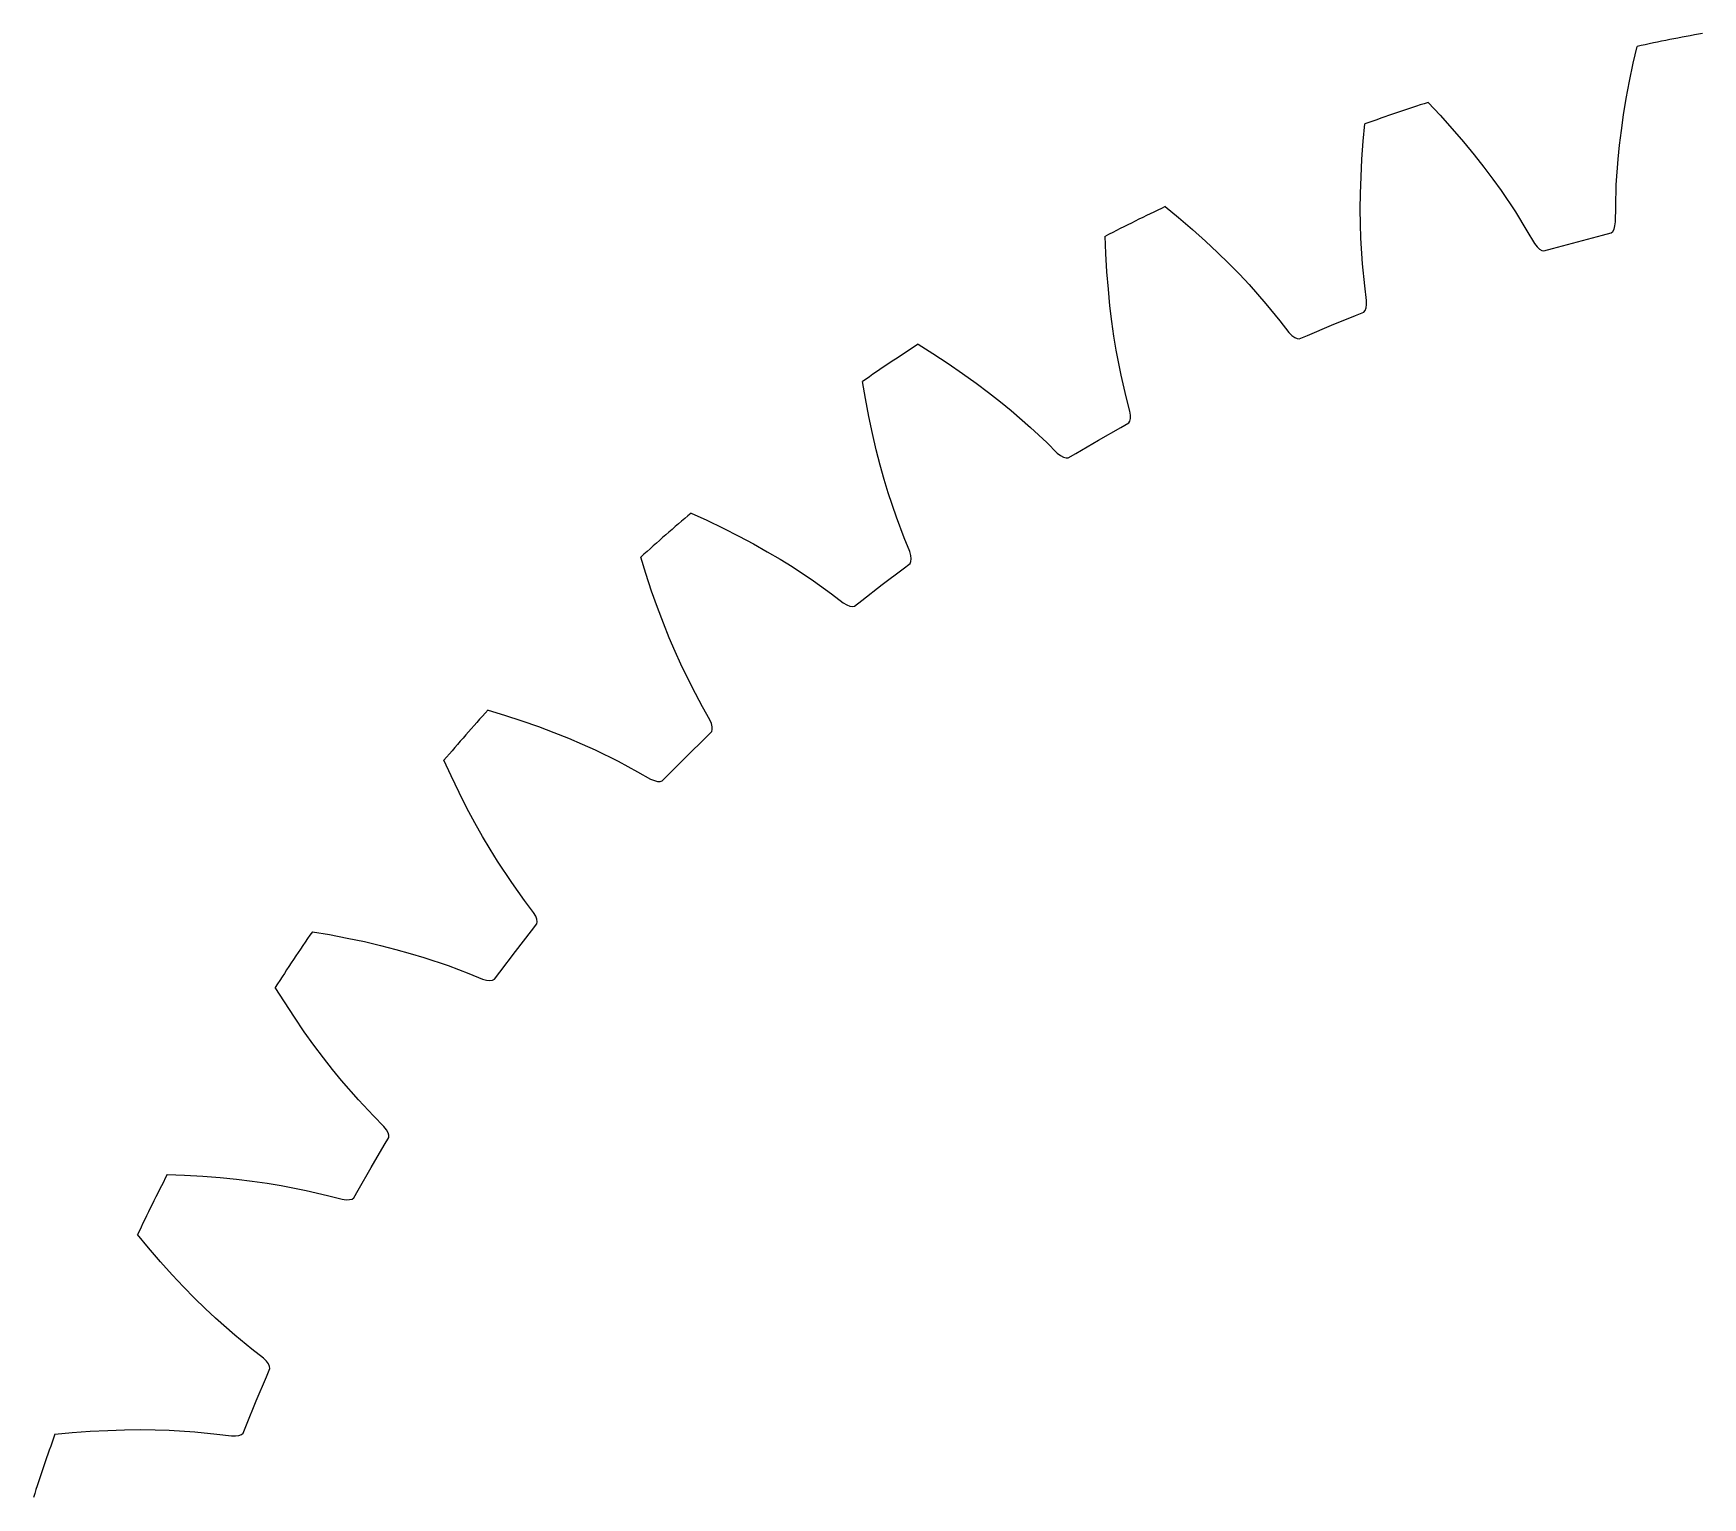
# Model space of a CAD drawing. Extents: x -10.5 to 82.5, y -37.5 to 37.5.
# Drawn here: x 9.31 to 38.25, y 11.5 to 36.89 of the extents above; entities that cross this region are included whole.
import ezdxf

# ---------------------------------------------------------------- set-up
doc = ezdxf.new("R2010")
doc.units = 0

msp = doc.modelspace()

# ---------------------------------------------------------------- linework, layer by layer
at = {"layer": 'layer0'}
for p, q in [((37.05, 36.371), (37.116, 36.662)), ((36.985, 36.06), (37.05, 36.371)), ((36.929, 35.762), (36.985, 36.06)), ((33.496, 35.692), (33.7, 35.473)), ((36.883, 35.476), (36.929, 35.762)), ((32.37, 35.022), (32.399, 35.319)), ((33.7, 35.473), (33.911, 35.236)), ((36.844, 35.206), (36.883, 35.476)), ((33.911, 35.236), (34.108, 35.006)), ((36.812, 34.95), (36.844, 35.206)), ((32.347, 34.705), (32.37, 35.022)), ((34.108, 35.006), (34.292, 34.782)), ((34.292, 34.782), (34.46, 34.568)), ((36.788, 34.706), (36.812, 34.95)), ((32.331, 34.402), (32.347, 34.705)), ((34.46, 34.568), (34.616, 34.361)), ((36.757, 34.264), (36.788, 34.706)), ((32.321, 34.113), (32.331, 34.402)), ((34.616, 34.361), (34.759, 34.162)), ((34.759, 34.162), (35.007, 33.794)), ((36.747, 33.88), (36.757, 34.264)), ((28.936, 33.885), (29.166, 33.695)), ((32.318, 33.841), (32.321, 34.113)), ((36.744, 33.623), (36.747, 33.88)), ((29.166, 33.695), (29.407, 33.487)), ((32.321, 33.582), (32.318, 33.841)), ((32.328, 33.337), (32.321, 33.582)), ((35.007, 33.794), (35.207, 33.468)), ((36.734, 33.552), (36.744, 33.623)), ((27.907, 33.074), (27.896, 33.372)), ((29.407, 33.487), (29.632, 33.285)), ((32.355, 32.894), (32.328, 33.337)), ((35.207, 33.468), (35.338, 33.246)), ((36.084, 33.276), (36.52, 33.39)), ((36.52, 33.39), (36.67, 33.43)), ((36.67, 33.43), (36.696, 33.455)), ((36.696, 33.455), (36.718, 33.496)), ((36.718, 33.496), (36.734, 33.552)), ((27.925, 32.756), (27.907, 33.074)), ((29.632, 33.285), (29.843, 33.087)), ((29.843, 33.087), (30.038, 32.896)), ((35.338, 33.246), (35.382, 33.189)), ((35.382, 33.189), (35.424, 33.149)), ((35.424, 33.149), (35.464, 33.125)), ((35.464, 33.125), (35.499, 33.117)), ((35.499, 33.117), (35.649, 33.157)), ((35.649, 33.157), (36.084, 33.276)), ((27.949, 32.454), (27.925, 32.756)), ((30.038, 32.896), (30.22, 32.712)), ((30.22, 32.712), (30.388, 32.533)), ((32.395, 32.513), (32.355, 32.894)), ((27.977, 32.167), (27.949, 32.454)), ((30.388, 32.533), (30.681, 32.201)), ((32.426, 32.258), (32.395, 32.513)), ((28.01, 31.896), (27.977, 32.167)), ((30.681, 32.201), (30.923, 31.903)), ((32.417, 32.128), (32.426, 32.186)), ((32.426, 32.186), (32.426, 32.258)), ((28.046, 31.64), (28.01, 31.896)), ((30.923, 31.903), (31.081, 31.7)), ((31.817, 31.828), (32.234, 31.998)), ((32.234, 31.998), (32.377, 32.057)), ((32.377, 32.057), (32.401, 32.085)), ((32.401, 32.085), (32.417, 32.128)), ((28.085, 31.398), (28.046, 31.64)), ((31.081, 31.7), (31.133, 31.65)), ((31.133, 31.65), (31.18, 31.615)), ((31.18, 31.615), (31.221, 31.597)), ((31.221, 31.597), (31.258, 31.593)), ((31.258, 31.593), (31.401, 31.652)), ((31.401, 31.652), (31.817, 31.828)), ((24.651, 31.498), (24.904, 31.34)), ((24.904, 31.34), (25.169, 31.165)), ((28.17, 30.963), (28.085, 31.398)), ((25.169, 31.165), (25.419, 30.994)), ((25.419, 30.994), (25.654, 30.826)), ((23.736, 30.56), (23.687, 30.854)), ((25.654, 30.826), (25.873, 30.662)), ((28.259, 30.59), (28.17, 30.963)), ((23.796, 30.248), (23.736, 30.56)), ((25.873, 30.662), (26.076, 30.503)), ((26.076, 30.503), (26.266, 30.348)), ((28.323, 30.34), (28.259, 30.59)), ((23.858, 29.951), (23.796, 30.248)), ((26.266, 30.348), (26.601, 30.057)), ((28.167, 30.058), (28.301, 30.135)), ((28.301, 30.135), (28.321, 30.166)), ((28.321, 30.166), (28.331, 30.211)), ((28.332, 30.269), (28.323, 30.34)), ((28.331, 30.211), (28.332, 30.269)), ((23.924, 29.67), (23.858, 29.951)), ((26.601, 30.057), (26.879, 29.793)), ((27.386, 29.607), (27.775, 29.835)), ((27.775, 29.835), (28.167, 30.058)), ((23.992, 29.405), (23.924, 29.67)), ((26.879, 29.793), (27.063, 29.613)), ((27.063, 29.613), (27.12, 29.569)), ((27.12, 29.569), (27.171, 29.541)), ((27.171, 29.541), (27.215, 29.528)), ((27.215, 29.528), (27.252, 29.529)), ((27.252, 29.529), (27.386, 29.607)), ((24.061, 29.156), (23.992, 29.405)), ((24.132, 28.921), (24.061, 29.156)), ((24.273, 28.501), (24.132, 28.921)), ((20.713, 28.573), (20.985, 28.448)), ((20.985, 28.448), (21.271, 28.31)), ((24.409, 28.143), (24.273, 28.501)), ((21.271, 28.31), (21.541, 28.173)), ((21.541, 28.173), (21.796, 28.037)), ((24.506, 27.904), (24.409, 28.143)), ((19.929, 27.523), (19.842, 27.808)), ((21.796, 28.037), (22.034, 27.903)), ((22.034, 27.903), (22.257, 27.772)), ((24.524, 27.834), (24.506, 27.904)), ((24.53, 27.777), (24.524, 27.834)), ((20.029, 27.221), (19.929, 27.523)), ((22.257, 27.772), (22.465, 27.643)), ((22.465, 27.643), (22.835, 27.398)), ((24.028, 27.331), (24.388, 27.603)), ((24.388, 27.603), (24.51, 27.698)), ((24.51, 27.698), (24.526, 27.731)), ((24.526, 27.731), (24.53, 27.777)), ((20.13, 26.935), (20.029, 27.221)), ((22.835, 27.398), (23.145, 27.173)), ((23.672, 27.054), (24.028, 27.331)), ((20.232, 26.665), (20.13, 26.935)), ((23.145, 27.173), (23.351, 27.018)), ((23.351, 27.018), (23.414, 26.982)), ((23.414, 26.982), (23.468, 26.961)), ((23.468, 26.961), (23.513, 26.954)), ((23.513, 26.954), (23.549, 26.96)), ((23.549, 26.96), (23.672, 27.054)), ((20.333, 26.412), (20.232, 26.665)), ((20.435, 26.173), (20.333, 26.412)), ((20.535, 25.95), (20.435, 26.173)), ((20.73, 25.552), (20.535, 25.95)), ((20.912, 25.215), (20.73, 25.552)), ((21.039, 24.99), (20.912, 25.215)), ((17.192, 25.158), (17.477, 25.071)), ((17.477, 25.071), (17.779, 24.971)), ((17.779, 24.971), (18.065, 24.87)), ((21.066, 24.924), (21.039, 24.99)), ((21.08, 24.867), (21.066, 24.924)), ((18.065, 24.87), (18.335, 24.768)), ((18.335, 24.768), (18.588, 24.667)), ((18.588, 24.667), (18.827, 24.565)), ((20.64, 24.36), (20.961, 24.677)), ((20.961, 24.677), (21.07, 24.786)), ((21.07, 24.786), (21.081, 24.821)), ((21.081, 24.821), (21.08, 24.867)), ((18.827, 24.565), (19.05, 24.465)), ((19.05, 24.465), (19.448, 24.27)), ((20.323, 24.039), (20.64, 24.36)), ((16.552, 24.015), (16.427, 24.287)), ((19.448, 24.27), (19.785, 24.088)), ((19.785, 24.088), (20.01, 23.961)), ((20.214, 23.93), (20.323, 24.039)), ((16.69, 23.729), (16.552, 24.015)), ((20.01, 23.961), (20.076, 23.934)), ((20.076, 23.934), (20.133, 23.92)), ((20.133, 23.92), (20.179, 23.919)), ((20.179, 23.919), (20.214, 23.93)), ((16.827, 23.459), (16.69, 23.729)), ((16.963, 23.204), (16.827, 23.459)), ((17.097, 22.966), (16.963, 23.204)), ((17.228, 22.743), (17.097, 22.966)), ((17.357, 22.535), (17.228, 22.743)), ((17.602, 22.165), (17.357, 22.535)), ((17.827, 21.855), (17.602, 22.165)), ((17.982, 21.649), (17.827, 21.855)), ((17.946, 21.328), (18.04, 21.451)), ((18.018, 21.586), (17.982, 21.649)), ((18.039, 21.532), (18.018, 21.586)), ((18.046, 21.487), (18.039, 21.532)), ((18.04, 21.451), (18.046, 21.487)), ((14.146, 21.313), (14.44, 21.264)), ((14.44, 21.264), (14.752, 21.204)), ((14.752, 21.204), (15.049, 21.142)), ((15.049, 21.142), (15.33, 21.076)), ((17.669, 20.972), (17.946, 21.328)), ((15.33, 21.076), (15.595, 21.008)), ((15.595, 21.008), (15.844, 20.939)), ((15.844, 20.939), (16.079, 20.868)), ((16.079, 20.868), (16.499, 20.727)), ((17.397, 20.612), (17.669, 20.972)), ((16.499, 20.727), (16.857, 20.591)), ((16.857, 20.591), (17.096, 20.494)), ((17.302, 20.49), (17.397, 20.612)), ((13.66, 20.096), (13.502, 20.349)), ((17.096, 20.494), (17.166, 20.476)), ((17.166, 20.476), (17.223, 20.47)), ((17.223, 20.47), (17.269, 20.474)), ((17.269, 20.474), (17.302, 20.49)), ((13.835, 19.831), (13.66, 20.096)), ((14.006, 19.581), (13.835, 19.831)), ((14.174, 19.346), (14.006, 19.581)), ((14.338, 19.127), (14.174, 19.346)), ((14.497, 18.924), (14.338, 19.127)), ((14.652, 18.734), (14.497, 18.924)), ((14.943, 18.399), (14.652, 18.734)), ((15.207, 18.121), (14.943, 18.399)), ((15.387, 17.937), (15.207, 18.121)), ((15.431, 17.88), (15.387, 17.937)), ((15.393, 17.614), (15.471, 17.748)), ((15.459, 17.829), (15.431, 17.88)), ((15.472, 17.785), (15.459, 17.829)), ((15.471, 17.748), (15.472, 17.785)), ((15.165, 17.225), (15.393, 17.614)), ((11.628, 17.104), (11.926, 17.093)), ((11.926, 17.093), (12.244, 17.075)), ((14.942, 16.833), (15.165, 17.225)), ((12.244, 17.075), (12.546, 17.051)), ((12.546, 17.051), (12.833, 17.023)), ((12.833, 17.023), (13.104, 16.99)), ((13.104, 16.99), (13.36, 16.954)), ((13.36, 16.954), (13.602, 16.915)), ((13.602, 16.915), (14.037, 16.83)), ((14.037, 16.83), (14.41, 16.741)), ((14.865, 16.699), (14.942, 16.833)), ((14.41, 16.741), (14.66, 16.677)), ((14.66, 16.677), (14.731, 16.668)), ((14.731, 16.668), (14.789, 16.669)), ((14.789, 16.669), (14.834, 16.679)), ((14.834, 16.679), (14.865, 16.699)), ((11.305, 15.834), (11.115, 16.064)), ((11.513, 15.593), (11.305, 15.834)), ((11.715, 15.368), (11.513, 15.593)), ((11.913, 15.157), (11.715, 15.368)), ((12.104, 14.962), (11.913, 15.157)), ((12.288, 14.78), (12.104, 14.962)), ((12.467, 14.612), (12.288, 14.78)), ((12.799, 14.319), (12.467, 14.612)), ((13.097, 14.077), (12.799, 14.319)), ((13.3, 13.919), (13.097, 14.077)), ((13.35, 13.867), (13.3, 13.919)), ((13.348, 13.599), (13.407, 13.742)), ((13.385, 13.82), (13.35, 13.867)), ((13.403, 13.779), (13.385, 13.82)), ((13.407, 13.742), (13.403, 13.779)), ((13.172, 13.183), (13.348, 13.599)), ((13.002, 12.766), (13.172, 13.183)), ((12.943, 12.623), (13.002, 12.766)), ((9.681, 12.601), (9.978, 12.63)), ((9.978, 12.63), (10.295, 12.653)), ((10.295, 12.653), (10.598, 12.669)), ((10.598, 12.669), (10.887, 12.679)), ((10.887, 12.679), (11.159, 12.682)), ((11.159, 12.682), (11.418, 12.679)), ((11.418, 12.679), (11.663, 12.672)), ((11.663, 12.672), (12.106, 12.645)), ((12.106, 12.645), (12.487, 12.605)), ((12.487, 12.605), (12.742, 12.574)), ((12.742, 12.574), (12.814, 12.574)), ((12.814, 12.574), (12.872, 12.583)), ((12.872, 12.583), (12.915, 12.599)), ((12.915, 12.599), (12.943, 12.623))]:
    msp.add_line(p, q, dxfattribs=at)
for start, end in [(100.3644, 102.1356), (107.8644, 109.6356), (115.3644, 117.1356), (122.8644, 124.6356), (130.3644, 132.1356), (137.8644, 139.6356), (145.3644, 147.1356), (152.8644, 154.6356), (160.3644, 162.1356)]:
    msp.add_arc((45, 0), 37.5, start, end, dxfattribs=at)
at = {"layer": 'layer2'}
for p, q in [((37.05, 36.371), (37.116, 36.662)), ((36.985, 36.06), (37.05, 36.371)), ((36.929, 35.762), (36.985, 36.06)), ((33.496, 35.692), (33.7, 35.473)), ((36.883, 35.476), (36.929, 35.762)), ((32.37, 35.022), (32.399, 35.319)), ((33.7, 35.473), (33.911, 35.236)), ((36.844, 35.206), (36.883, 35.476)), ((33.911, 35.236), (34.108, 35.006)), ((36.812, 34.95), (36.844, 35.206)), ((32.347, 34.705), (32.37, 35.022)), ((34.108, 35.006), (34.292, 34.782)), ((34.292, 34.782), (34.46, 34.568)), ((36.788, 34.706), (36.812, 34.95)), ((32.331, 34.402), (32.347, 34.705)), ((34.46, 34.568), (34.616, 34.361)), ((36.757, 34.264), (36.788, 34.706)), ((32.321, 34.113), (32.331, 34.402)), ((34.616, 34.361), (34.759, 34.162)), ((34.759, 34.162), (35.007, 33.794)), ((36.747, 33.88), (36.757, 34.264)), ((28.936, 33.885), (29.166, 33.695)), ((32.318, 33.841), (32.321, 34.113)), ((36.744, 33.623), (36.747, 33.88)), ((29.166, 33.695), (29.407, 33.487)), ((32.321, 33.582), (32.318, 33.841)), ((32.328, 33.337), (32.321, 33.582)), ((35.007, 33.794), (35.207, 33.468)), ((36.734, 33.552), (36.744, 33.623)), ((27.907, 33.074), (27.896, 33.372)), ((29.407, 33.487), (29.632, 33.285)), ((32.355, 32.894), (32.328, 33.337)), ((35.207, 33.468), (35.338, 33.246)), ((36.084, 33.276), (36.52, 33.39)), ((36.52, 33.39), (36.67, 33.43)), ((36.67, 33.43), (36.696, 33.455)), ((36.696, 33.455), (36.718, 33.496)), ((36.718, 33.496), (36.734, 33.552)), ((27.925, 32.756), (27.907, 33.074)), ((29.632, 33.285), (29.843, 33.087)), ((29.843, 33.087), (30.038, 32.896)), ((35.338, 33.246), (35.382, 33.189)), ((35.382, 33.189), (35.424, 33.149)), ((35.424, 33.149), (35.464, 33.125)), ((35.464, 33.125), (35.499, 33.117)), ((35.499, 33.117), (35.649, 33.157)), ((35.649, 33.157), (36.084, 33.276)), ((27.949, 32.454), (27.925, 32.756)), ((30.038, 32.896), (30.22, 32.712)), ((30.22, 32.712), (30.388, 32.533)), ((32.395, 32.513), (32.355, 32.894)), ((27.977, 32.167), (27.949, 32.454)), ((30.388, 32.533), (30.681, 32.201)), ((32.426, 32.258), (32.395, 32.513)), ((28.01, 31.896), (27.977, 32.167)), ((30.681, 32.201), (30.923, 31.903)), ((32.417, 32.128), (32.426, 32.186)), ((32.426, 32.186), (32.426, 32.258)), ((28.046, 31.64), (28.01, 31.896)), ((30.923, 31.903), (31.081, 31.7)), ((31.817, 31.828), (32.234, 31.998)), ((32.234, 31.998), (32.377, 32.057)), ((32.377, 32.057), (32.401, 32.085)), ((32.401, 32.085), (32.417, 32.128)), ((28.085, 31.398), (28.046, 31.64)), ((31.081, 31.7), (31.133, 31.65)), ((31.133, 31.65), (31.18, 31.615)), ((31.18, 31.615), (31.221, 31.597)), ((31.221, 31.597), (31.258, 31.593)), ((31.258, 31.593), (31.401, 31.652)), ((31.401, 31.652), (31.817, 31.828)), ((24.651, 31.498), (24.904, 31.34)), ((24.904, 31.34), (25.169, 31.165)), ((28.17, 30.963), (28.085, 31.398)), ((25.169, 31.165), (25.419, 30.994)), ((25.419, 30.994), (25.654, 30.826)), ((23.736, 30.56), (23.687, 30.854)), ((25.654, 30.826), (25.873, 30.662)), ((28.259, 30.59), (28.17, 30.963)), ((23.796, 30.248), (23.736, 30.56)), ((25.873, 30.662), (26.076, 30.503)), ((26.076, 30.503), (26.266, 30.348)), ((28.323, 30.34), (28.259, 30.59)), ((23.858, 29.951), (23.796, 30.248)), ((26.266, 30.348), (26.601, 30.057)), ((28.167, 30.058), (28.301, 30.135)), ((28.301, 30.135), (28.321, 30.166)), ((28.321, 30.166), (28.331, 30.211)), ((28.332, 30.269), (28.323, 30.34)), ((28.331, 30.211), (28.332, 30.269)), ((23.924, 29.67), (23.858, 29.951)), ((26.601, 30.057), (26.879, 29.793)), ((27.386, 29.607), (27.775, 29.835)), ((27.775, 29.835), (28.167, 30.058)), ((23.992, 29.405), (23.924, 29.67)), ((26.879, 29.793), (27.063, 29.613)), ((27.063, 29.613), (27.12, 29.569)), ((27.12, 29.569), (27.171, 29.541)), ((27.171, 29.541), (27.215, 29.528)), ((27.215, 29.528), (27.252, 29.529)), ((27.252, 29.529), (27.386, 29.607)), ((24.061, 29.156), (23.992, 29.405)), ((24.132, 28.921), (24.061, 29.156)), ((24.273, 28.501), (24.132, 28.921)), ((20.713, 28.573), (20.985, 28.448)), ((20.985, 28.448), (21.271, 28.31)), ((24.409, 28.143), (24.273, 28.501)), ((21.271, 28.31), (21.541, 28.173)), ((21.541, 28.173), (21.796, 28.037)), ((24.506, 27.904), (24.409, 28.143)), ((19.929, 27.523), (19.842, 27.808)), ((21.796, 28.037), (22.034, 27.903)), ((22.034, 27.903), (22.257, 27.772)), ((24.524, 27.834), (24.506, 27.904)), ((24.53, 27.777), (24.524, 27.834)), ((20.029, 27.221), (19.929, 27.523)), ((22.257, 27.772), (22.465, 27.643)), ((22.465, 27.643), (22.835, 27.398)), ((24.028, 27.331), (24.388, 27.603)), ((24.388, 27.603), (24.51, 27.698)), ((24.51, 27.698), (24.526, 27.731)), ((24.526, 27.731), (24.53, 27.777)), ((20.13, 26.935), (20.029, 27.221)), ((22.835, 27.398), (23.145, 27.173)), ((23.672, 27.054), (24.028, 27.331)), ((20.232, 26.665), (20.13, 26.935)), ((23.145, 27.173), (23.351, 27.018)), ((23.351, 27.018), (23.414, 26.982)), ((23.414, 26.982), (23.468, 26.961)), ((23.468, 26.961), (23.513, 26.954)), ((23.513, 26.954), (23.549, 26.96)), ((23.549, 26.96), (23.672, 27.054)), ((20.333, 26.412), (20.232, 26.665)), ((20.435, 26.173), (20.333, 26.412)), ((20.535, 25.95), (20.435, 26.173)), ((20.73, 25.552), (20.535, 25.95)), ((20.912, 25.215), (20.73, 25.552)), ((21.039, 24.99), (20.912, 25.215)), ((17.192, 25.158), (17.477, 25.071)), ((17.477, 25.071), (17.779, 24.971)), ((17.779, 24.971), (18.065, 24.87)), ((21.066, 24.924), (21.039, 24.99)), ((21.08, 24.867), (21.066, 24.924)), ((18.065, 24.87), (18.335, 24.768)), ((18.335, 24.768), (18.588, 24.667)), ((18.588, 24.667), (18.827, 24.565)), ((20.64, 24.36), (20.961, 24.677)), ((20.961, 24.677), (21.07, 24.786)), ((21.07, 24.786), (21.081, 24.821)), ((21.081, 24.821), (21.08, 24.867)), ((18.827, 24.565), (19.05, 24.465)), ((19.05, 24.465), (19.448, 24.27)), ((20.323, 24.039), (20.64, 24.36)), ((16.552, 24.015), (16.427, 24.287)), ((19.448, 24.27), (19.785, 24.088)), ((19.785, 24.088), (20.01, 23.961)), ((20.214, 23.93), (20.323, 24.039)), ((16.69, 23.729), (16.552, 24.015)), ((20.01, 23.961), (20.076, 23.934)), ((20.076, 23.934), (20.133, 23.92)), ((20.133, 23.92), (20.179, 23.919)), ((20.179, 23.919), (20.214, 23.93)), ((16.827, 23.459), (16.69, 23.729)), ((16.963, 23.204), (16.827, 23.459)), ((17.097, 22.966), (16.963, 23.204)), ((17.228, 22.743), (17.097, 22.966)), ((17.357, 22.535), (17.228, 22.743)), ((17.602, 22.165), (17.357, 22.535)), ((17.827, 21.855), (17.602, 22.165)), ((17.982, 21.649), (17.827, 21.855)), ((17.946, 21.328), (18.04, 21.451)), ((18.018, 21.586), (17.982, 21.649)), ((18.039, 21.532), (18.018, 21.586)), ((18.046, 21.487), (18.039, 21.532)), ((18.04, 21.451), (18.046, 21.487)), ((14.146, 21.313), (14.44, 21.264)), ((14.44, 21.264), (14.752, 21.204)), ((14.752, 21.204), (15.049, 21.142)), ((15.049, 21.142), (15.33, 21.076)), ((17.669, 20.972), (17.946, 21.328)), ((15.33, 21.076), (15.595, 21.008)), ((15.595, 21.008), (15.844, 20.939)), ((15.844, 20.939), (16.079, 20.868)), ((16.079, 20.868), (16.499, 20.727)), ((17.397, 20.612), (17.669, 20.972)), ((16.499, 20.727), (16.857, 20.591)), ((16.857, 20.591), (17.096, 20.494)), ((17.302, 20.49), (17.397, 20.612)), ((13.66, 20.096), (13.502, 20.349)), ((17.096, 20.494), (17.166, 20.476)), ((17.166, 20.476), (17.223, 20.47)), ((17.223, 20.47), (17.269, 20.474)), ((17.269, 20.474), (17.302, 20.49)), ((13.835, 19.831), (13.66, 20.096)), ((14.006, 19.581), (13.835, 19.831)), ((14.174, 19.346), (14.006, 19.581)), ((14.338, 19.127), (14.174, 19.346)), ((14.497, 18.924), (14.338, 19.127)), ((14.652, 18.734), (14.497, 18.924)), ((14.943, 18.399), (14.652, 18.734)), ((15.207, 18.121), (14.943, 18.399)), ((15.387, 17.937), (15.207, 18.121)), ((15.431, 17.88), (15.387, 17.937)), ((15.393, 17.614), (15.471, 17.748)), ((15.459, 17.829), (15.431, 17.88)), ((15.472, 17.785), (15.459, 17.829)), ((15.471, 17.748), (15.472, 17.785)), ((15.165, 17.225), (15.393, 17.614)), ((11.628, 17.104), (11.926, 17.093)), ((11.926, 17.093), (12.244, 17.075)), ((14.942, 16.833), (15.165, 17.225)), ((12.244, 17.075), (12.546, 17.051)), ((12.546, 17.051), (12.833, 17.023)), ((12.833, 17.023), (13.104, 16.99)), ((13.104, 16.99), (13.36, 16.954)), ((13.36, 16.954), (13.602, 16.915)), ((13.602, 16.915), (14.037, 16.83)), ((14.037, 16.83), (14.41, 16.741)), ((14.865, 16.699), (14.942, 16.833)), ((14.41, 16.741), (14.66, 16.677)), ((14.66, 16.677), (14.731, 16.668)), ((14.731, 16.668), (14.789, 16.669)), ((14.789, 16.669), (14.834, 16.679)), ((14.834, 16.679), (14.865, 16.699)), ((11.305, 15.834), (11.115, 16.064)), ((11.513, 15.593), (11.305, 15.834)), ((11.715, 15.368), (11.513, 15.593)), ((11.913, 15.157), (11.715, 15.368)), ((12.104, 14.962), (11.913, 15.157)), ((12.288, 14.78), (12.104, 14.962)), ((12.467, 14.612), (12.288, 14.78)), ((12.799, 14.319), (12.467, 14.612)), ((13.097, 14.077), (12.799, 14.319)), ((13.3, 13.919), (13.097, 14.077)), ((13.35, 13.867), (13.3, 13.919)), ((13.348, 13.599), (13.407, 13.742)), ((13.385, 13.82), (13.35, 13.867)), ((13.403, 13.779), (13.385, 13.82)), ((13.407, 13.742), (13.403, 13.779)), ((13.172, 13.183), (13.348, 13.599)), ((13.002, 12.766), (13.172, 13.183)), ((12.943, 12.623), (13.002, 12.766)), ((9.681, 12.601), (9.978, 12.63)), ((9.978, 12.63), (10.295, 12.653)), ((10.295, 12.653), (10.598, 12.669)), ((10.598, 12.669), (10.887, 12.679)), ((10.887, 12.679), (11.159, 12.682)), ((11.159, 12.682), (11.418, 12.679)), ((11.418, 12.679), (11.663, 12.672)), ((11.663, 12.672), (12.106, 12.645)), ((12.106, 12.645), (12.487, 12.605)), ((12.487, 12.605), (12.742, 12.574)), ((12.742, 12.574), (12.814, 12.574)), ((12.814, 12.574), (12.872, 12.583)), ((12.872, 12.583), (12.915, 12.599)), ((12.915, 12.599), (12.943, 12.623))]:
    msp.add_line(p, q, dxfattribs=at)
for start, end in [(100.3644, 102.1356), (107.8644, 109.6356), (115.3644, 117.1356), (122.8644, 124.6356), (130.3644, 132.1356), (137.8644, 139.6356), (145.3644, 147.1356), (152.8644, 154.6356), (160.3644, 162.1356)]:
    msp.add_arc((45, 0), 37.5, start, end, dxfattribs=at)

doc.saveas('drawing.dxf')
